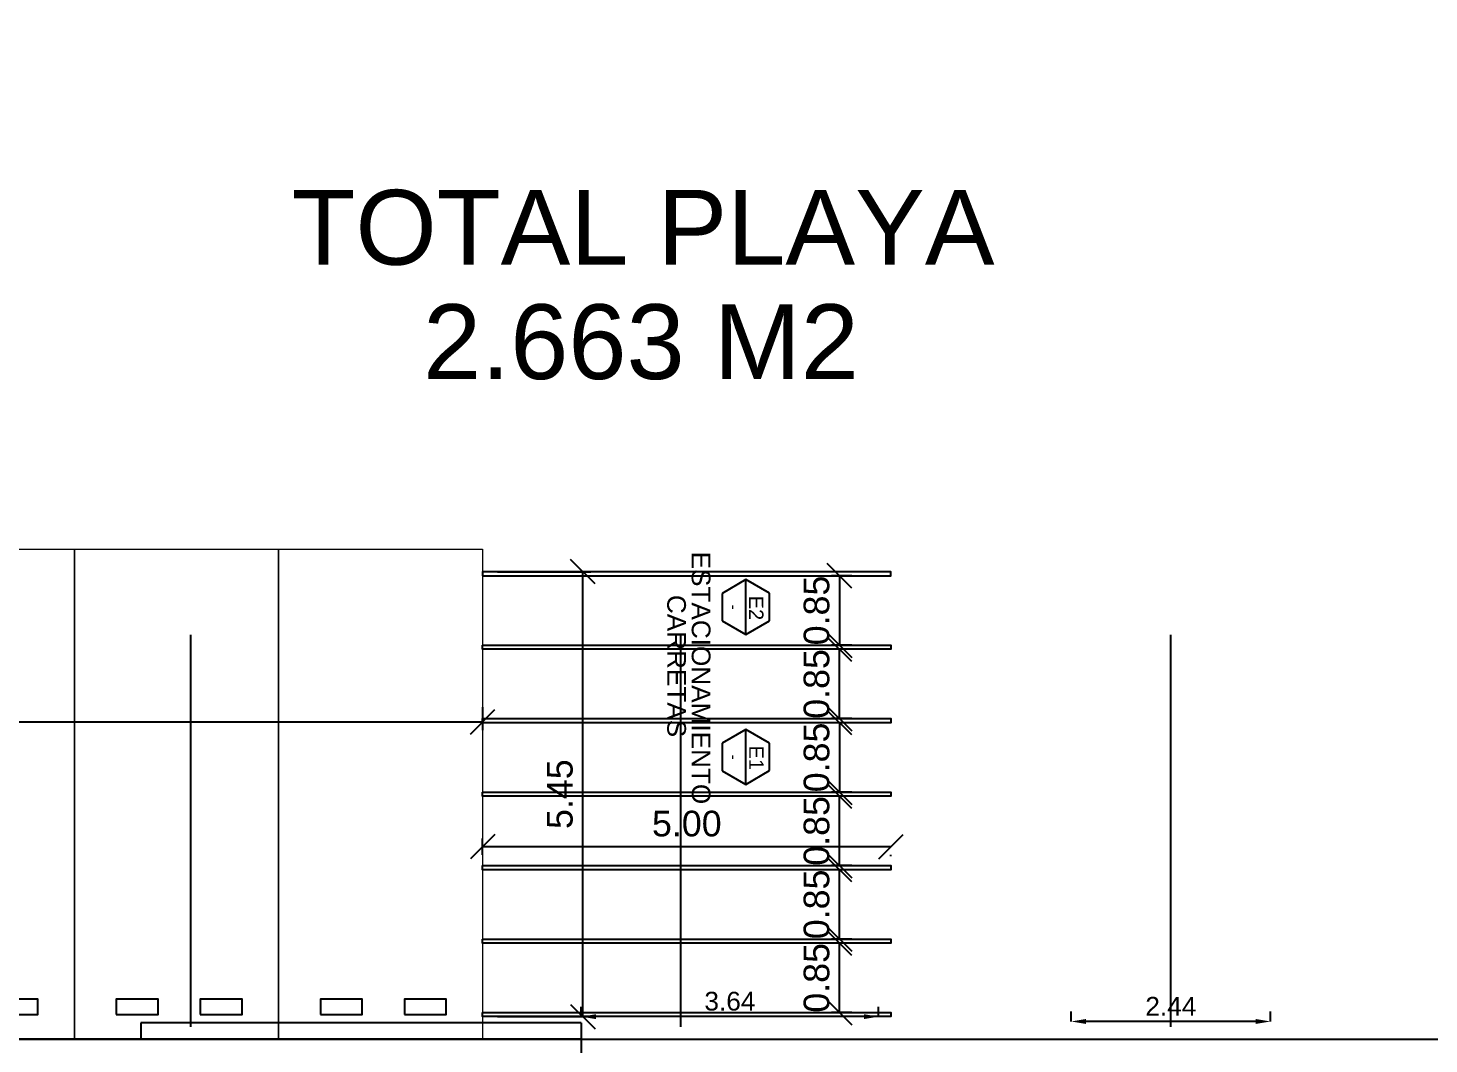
# Model space of a CAD drawing. Header units: metres. Extents: x 0 to 8715937, y -236336 to 216.
# Drawn here: x 126.65 to 143.81, y 107.07 to 119.51 of the extents above; entities that cross this region are included whole.
import ezdxf
from ezdxf.enums import TextEntityAlignment as Align

# ---------------------------------------------------------------- set-up
doc = ezdxf.new("R2010")
doc.units = ezdxf.units.M
doc.header["$MEASUREMENT"] = 0
doc.header["$PDMODE"] = 3
doc.linetypes.add('ACAD_ISO10W100', pattern=[18, 12, -3, 0, -3])
for name, color, linetype in [('0-BLOCK-ARQUITECTURA', 7, 'Continuous'), ('0-BLOCK-COCHERAS', 7, 'Continuous'), ('0-BLOCK-ESTRUCTURA', 7, 'Continuous'), ('1', 7, 'Continuous'), ('CARPINTERIA', 3, 'Continuous'), ('COCHERAS', 251, 'Continuous'), ('COTAS ESTACIONAMIENTO', 2, 'Continuous'), ('COTAS INTERIORES', 2, 'Continuous'), ('EJES', 251, 'ACAD_ISO10W100'), ('Equipamiento A', 250, 'Continuous'), ('MURO', 4, 'Continuous'), ('TEXTO', 7, 'Continuous'), ('TXT CARP', 3, 'Continuous')]:
    doc.layers.add(name, color=color, linetype=linetype)
doc.styles.add('AR', font='arial.ttf')
doc.styles.add('ARIAL', font='arial.ttf')
doc.dimstyles.new('CotaLoc0', dxfattribs={"dimtxt": 0.23, "dimasz": 0.18, "dimexe": 0.12, "dimexo": 0.37, "dimgap": 0.07, "dimtad": 1, "dimzin": 0, "dimdsep": 46, "dimtxsty": 'AR', "dimcen": 0.9, "dimclrd": 251, "dimclre": 251, "dimadec": 0, "dimazin": 0, "dimtfac": 1, "dimtofl": 0, "dimtmove": 1, "dimatfit": 3, "dimfxl": 0.18, "dimtolj": 1, "dimtzin": 0, "dimarcsym": 1})
doc.dimstyles.new('DIARCO-01', dxfattribs={"dimtxt": 0.45, "dimasz": 0.3, "dimexe": 0.1, "dimexo": 0.18, "dimgap": 0.12, "dimtad": 1, "dimzin": 0, "dimdsep": 46, "dimtxsty": 'AR', "dimblk": 'OBLIQUE', "dimcen": 0.09, "dimclrd": 52, "dimclre": 251, "dimclrt": 256, "dimadec": 0, "dimazin": 0, "dimtfac": 1, "dimtofl": 0, "dimtmove": 1, "dimatfit": 3, "dimldrblk": 'OBLIQUE', "dimfxl": 0.18, "dimtolj": 1, "dimtzin": 0, "dimarcsym": 1})

# ---------------------------------------------------------------- blocks, each defined once
blk = doc.blocks.new('DESCARP')
at = {"layer": 'TXT CARP', "lineweight": -3, "ltscale": 0.5}
for p, q in [((0.168, 0.291), (0, 0)), ((0.504, 0.291), (0.168, 0.291)), ((0.672, 0), (0.504, 0.291)), ((0, 0), (0.168, -0.291)), ((0, 0), (0.672, 0)), ((0.504, -0.291), (0.672, 0)), ((0.168, -0.291), (0.504, -0.291))]:
    blk.add_line(p, q, dxfattribs=at)
blk = doc.blocks.new('CARPINTERIA')
at = {"layer": 'TXT CARP', "color": 3, "rotation": 180.0682455120744}
blk.add_blockref('DESCARP', (0.336, 0), dxfattribs=at)
at = {"layer": 'TXT CARP', "style": 'AR'}
blk.add_attdef('DESIGNACION', text='', height=0.175, rotation=0.0683, dxfattribs=at).set_placement((0.011, 0.129), align=Align.MIDDLE)
at = {"layer": 'TXT CARP', "ltscale": 0.1, "style": 'AR'}
blk.add_attdef('ANCHO', text='', height=0.13, dxfattribs=at).set_placement((0.002, -0.147), align=Align.MIDDLE)
blk = doc.blocks.new('_Oblique')
at = {"layer": '1', "color": 0, "lineweight": -2}
blk.add_line((-0.5, -0.5), (0.5, 0.5), dxfattribs=at)
blk = doc.blocks.new('*D133')
at = {"layer": 'COTAS INTERIORES', "color": 251, "lineweight": -2, "transparency": 16777216}
for p, q in [((49.32, 111.005), (48.77, 111.005)), ((49.02, 110.155), (48.77, 110.155))]:
    blk.add_line(p, q, dxfattribs=at)
at = {"layer": 'COTAS INTERIORES', "color": 52, "lineweight": -2, "transparency": 16777216}
blk.add_line((48.87, 111.005), (48.87, 110.155), dxfattribs=at)
at = {"layer": 'Defpoints', "color": 0, "transparency": 16777216}
for p in [(49.5, 111.005), (48.87, 110.155), (49.2, 110.155)]:
    blk.add_point(p, dxfattribs=at)
at = {"layer": 'COTAS INTERIORES', "color": 52, "lineweight": -2, "transparency": 16777216, "xscale": 0.3, "yscale": 0.3, "zscale": 0.3}
for p, rotation in [((48.87, 111.005), 90), ((48.87, 110.155), 270)]:
    blk.add_blockref('_Oblique', p, dxfattribs=dict(at, rotation=rotation))
at = {"layer": 'COTAS INTERIORES', "transparency": 16777216, "insert": (48.59, 110.58), "char_height": 0.45, "attachment_point": 5, "rotation": 90, "style": 'AR'}
blk.add_mtext('\\A1;{\\H0.69767x;0.85}', dxfattribs=at)
blk = doc.blocks.new('*D106')
at = {"layer": 'COTAS INTERIORES', "color": 251, "lineweight": -2, "transparency": 16777216}
for p, q in [((49.02, 111.905), (48.77, 111.905)), ((49.02, 111.055), (48.77, 111.055))]:
    blk.add_line(p, q, dxfattribs=at)
at = {"layer": 'COTAS INTERIORES', "color": 52, "lineweight": -2, "transparency": 16777216}
blk.add_line((48.87, 111.055), (48.87, 111.905), dxfattribs=at)
at = {"layer": 'Defpoints', "color": 0, "transparency": 16777216}
for p in [(48.87, 111.905), (49.2, 111.905), (49.2, 111.055)]:
    blk.add_point(p, dxfattribs=at)
at = {"layer": 'COTAS INTERIORES', "color": 52, "lineweight": -2, "transparency": 16777216, "xscale": 0.3, "yscale": 0.3, "zscale": 0.3}
for p, rotation in [((48.87, 111.905), 90), ((48.87, 111.055), 270)]:
    blk.add_blockref('_Oblique', p, dxfattribs=dict(at, rotation=rotation))
at = {"layer": 'COTAS INTERIORES', "transparency": 16777216, "insert": (48.59, 111.48), "char_height": 0.45, "attachment_point": 5, "rotation": 90, "style": 'AR'}
blk.add_mtext('\\A1;{\\H0.69767x;0.85}', dxfattribs=at)
blk = doc.blocks.new('*D107')
at = {"layer": 'COTAS INTERIORES', "color": 251, "lineweight": -2, "transparency": 16777216}
for p, q in [((49.02, 112.805), (48.77, 112.805)), ((49.02, 111.955), (48.77, 111.955))]:
    blk.add_line(p, q, dxfattribs=at)
at = {"layer": 'COTAS INTERIORES', "color": 52, "lineweight": -2, "transparency": 16777216}
blk.add_line((48.87, 112.805), (48.87, 111.955), dxfattribs=at)
at = {"layer": 'Defpoints', "color": 0, "transparency": 16777216}
for p in [(49.2, 112.805), (48.87, 111.955), (49.2, 111.955)]:
    blk.add_point(p, dxfattribs=at)
at = {"layer": 'COTAS INTERIORES', "color": 52, "lineweight": -2, "transparency": 16777216, "xscale": 0.3, "yscale": 0.3, "zscale": 0.3}
for p, rotation in [((48.87, 112.805), 90), ((48.87, 111.955), 270)]:
    blk.add_blockref('_Oblique', p, dxfattribs=dict(at, rotation=rotation))
at = {"layer": 'COTAS INTERIORES', "transparency": 16777216, "insert": (48.59, 112.38), "char_height": 0.45, "attachment_point": 5, "rotation": 90, "style": 'AR'}
blk.add_mtext('\\A1;{\\H0.69767x;0.85}', dxfattribs=at)
blk = doc.blocks.new('*D108')
at = {"layer": 'COTAS INTERIORES', "color": 251, "lineweight": -2, "transparency": 16777216}
for p, q in [((44.5, 109.385), (44.5, 109.588)), ((49.5, 109.37), (49.5, 109.388))]:
    blk.add_line(p, q, dxfattribs=at)
at = {"layer": 'COTAS INTERIORES', "color": 52, "lineweight": -2, "transparency": 16777216}
blk.add_line((44.5, 109.488), (49.5, 109.488), dxfattribs=at)
at = {"layer": 'Defpoints', "color": 0, "transparency": 16777216}
for p in [(49.5, 109.55), (49.5, 109.488), (44.5, 109.205)]:
    blk.add_point(p, dxfattribs=at)
at = {"layer": 'COTAS INTERIORES', "color": 52, "lineweight": -2, "transparency": 16777216, "xscale": 0.3, "yscale": 0.3, "zscale": 0.3, "rotation": 180}
blk.add_blockref('_Oblique', (44.5, 109.488), dxfattribs=at)
at = {"layer": 'COTAS INTERIORES', "color": 52, "lineweight": -2, "transparency": 16777216, "xscale": 0.3, "yscale": 0.3, "zscale": 0.3}
blk.add_blockref('_Oblique', (49.5, 109.488), dxfattribs=at)
at = {"layer": 'COTAS INTERIORES', "transparency": 16777216, "insert": (47, 109.768), "char_height": 0.45, "attachment_point": 5, "style": 'AR'}
blk.add_mtext('\\A1;{\\H0.69767x;5.00}', dxfattribs=at)
blk = doc.blocks.new('*D109')
at = {"layer": 'COTAS INTERIORES', "color": 251, "lineweight": -2, "transparency": 16777216}
for p, q in [((49.02, 110.105), (48.77, 110.105)), ((49.02, 109.255), (48.77, 109.255))]:
    blk.add_line(p, q, dxfattribs=at)
at = {"layer": 'COTAS INTERIORES', "color": 52, "lineweight": -2, "transparency": 16777216}
blk.add_line((48.87, 109.255), (48.87, 110.105), dxfattribs=at)
at = {"layer": 'Defpoints', "color": 0, "transparency": 16777216}
for p in [(48.87, 110.105), (49.2, 110.105), (49.2, 109.255)]:
    blk.add_point(p, dxfattribs=at)
at = {"layer": 'COTAS INTERIORES', "color": 52, "lineweight": -2, "transparency": 16777216, "xscale": 0.3, "yscale": 0.3, "zscale": 0.3}
for p, rotation in [((48.87, 110.105), 90), ((48.87, 109.255), 270)]:
    blk.add_blockref('_Oblique', p, dxfattribs=dict(at, rotation=rotation))
at = {"layer": 'COTAS INTERIORES', "transparency": 16777216, "insert": (48.59, 109.68), "char_height": 0.45, "attachment_point": 5, "rotation": 90, "style": 'AR'}
blk.add_mtext('\\A1;{\\H0.69767x;0.85}', dxfattribs=at)
blk = doc.blocks.new('*D110')
at = {"layer": 'COTAS INTERIORES', "color": 251, "lineweight": -2, "transparency": 16777216}
for p, q in [((44.68, 112.855), (45.826, 112.855)), ((44.68, 107.405), (45.826, 107.405))]:
    blk.add_line(p, q, dxfattribs=at)
at = {"layer": 'COTAS INTERIORES', "color": 52, "lineweight": -2, "transparency": 16777216}
blk.add_line((45.726, 107.405), (45.726, 112.855), dxfattribs=at)
at = {"layer": 'Defpoints', "color": 0, "transparency": 16777216}
for p in [(44.5, 112.855), (45.726, 112.855), (44.5, 107.405)]:
    blk.add_point(p, dxfattribs=at)
at = {"layer": 'COTAS INTERIORES', "color": 52, "lineweight": -2, "transparency": 16777216, "xscale": 0.3, "yscale": 0.3, "zscale": 0.3}
for p, rotation in [((45.726, 112.855), 90), ((45.726, 107.405), 270)]:
    blk.add_blockref('_Oblique', p, dxfattribs=dict(at, rotation=rotation))
at = {"layer": 'COTAS INTERIORES', "transparency": 16777216, "insert": (45.447, 110.13), "char_height": 0.45, "attachment_point": 5, "rotation": 90, "style": 'AR'}
blk.add_mtext('\\A1;{\\H0.69767x;5.45}', dxfattribs=at)
blk = doc.blocks.new('*D111')
at = {"layer": 'COTAS INTERIORES', "color": 251, "lineweight": -2, "transparency": 16777216}
for p, q in [((49.02, 109.205), (48.77, 109.205)), ((49.02, 108.355), (48.77, 108.355))]:
    blk.add_line(p, q, dxfattribs=at)
at = {"layer": 'COTAS INTERIORES', "color": 52, "lineweight": -2, "transparency": 16777216}
blk.add_line((48.87, 108.355), (48.87, 109.205), dxfattribs=at)
at = {"layer": 'Defpoints', "color": 0, "transparency": 16777216}
for p in [(48.87, 109.205), (49.2, 109.205), (49.2, 108.355)]:
    blk.add_point(p, dxfattribs=at)
at = {"layer": 'COTAS INTERIORES', "color": 52, "lineweight": -2, "transparency": 16777216, "xscale": 0.3, "yscale": 0.3, "zscale": 0.3}
for p, rotation in [((48.87, 109.205), 90), ((48.87, 108.355), 270)]:
    blk.add_blockref('_Oblique', p, dxfattribs=dict(at, rotation=rotation))
at = {"layer": 'COTAS INTERIORES', "transparency": 16777216, "insert": (48.59, 108.78), "char_height": 0.45, "attachment_point": 5, "rotation": 90, "style": 'AR'}
blk.add_mtext('\\A1;{\\H0.69767x;0.85}', dxfattribs=at)
blk = doc.blocks.new('*D121')
at = {"layer": 'COTAS ESTACIONAMIENTO', "color": 251, "lineweight": -2, "transparency": 16777216}
for p, q in [((12, 111.196), (12, 110.916)), ((44.5, 111.196), (44.5, 110.916))]:
    blk.add_line(p, q, dxfattribs=at)
at = {"layer": 'COTAS ESTACIONAMIENTO', "color": 52, "lineweight": -2, "transparency": 16777216}
blk.add_line((12, 111.016), (44.5, 111.016), dxfattribs=at)
at = {"layer": 'Defpoints', "color": 0, "transparency": 16777216}
for p in [(12, 113.13), (44.5, 113.13), (44.5, 111.016)]:
    blk.add_point(p, dxfattribs=at)
at = {"layer": 'COTAS ESTACIONAMIENTO', "color": 52, "lineweight": -2, "transparency": 16777216, "xscale": 0.3, "yscale": 0.3, "zscale": 0.3, "rotation": 180}
blk.add_blockref('_Oblique', (12, 111.016), dxfattribs=at)
at = {"layer": 'COTAS ESTACIONAMIENTO', "color": 52, "lineweight": -2, "transparency": 16777216, "xscale": 0.3, "yscale": 0.3, "zscale": 0.3}
blk.add_blockref('_Oblique', (44.5, 111.016), dxfattribs=at)
at = {"layer": 'COTAS ESTACIONAMIENTO', "transparency": 16777216, "insert": (28.25, 111.366), "char_height": 0.45, "attachment_point": 5, "style": 'AR'}
blk.add_mtext('\\A1;32.50', dxfattribs=at)
blk = doc.blocks.new('*D128')
at = {"layer": 'COTAS INTERIORES', "color": 251, "lineweight": -2, "transparency": 16777216}
for p, q in [((49.02, 108.305), (48.77, 108.305)), ((49.02, 107.455), (48.77, 107.455))]:
    blk.add_line(p, q, dxfattribs=at)
at = {"layer": 'COTAS INTERIORES', "color": 52, "lineweight": -2, "transparency": 16777216}
blk.add_line((48.87, 107.455), (48.87, 108.305), dxfattribs=at)
at = {"layer": 'Defpoints', "color": 0, "transparency": 16777216}
for p in [(48.87, 108.305), (49.2, 108.305), (49.2, 107.455)]:
    blk.add_point(p, dxfattribs=at)
at = {"layer": 'COTAS INTERIORES', "color": 52, "lineweight": -2, "transparency": 16777216, "xscale": 0.3, "yscale": 0.3, "zscale": 0.3}
for p, rotation in [((48.87, 108.305), 90), ((48.87, 107.455), 270)]:
    blk.add_blockref('_Oblique', p, dxfattribs=dict(at, rotation=rotation))
at = {"layer": 'COTAS INTERIORES', "transparency": 16777216, "insert": (48.59, 107.88), "char_height": 0.45, "attachment_point": 5, "rotation": 90, "style": 'AR'}
blk.add_mtext('\\A1;{\\H0.69767x;0.85}', dxfattribs=at)
blk = doc.blocks.new('Cochera 6 mts')
at = {"lineweight": 0}
blk.add_lwpolyline([(0, 0), (2.5, 0), (2.5, -6), (0, -6)], close=True, dxfattribs=at)
for points in [[(0.959, -0.3), (0.447, -0.3), (0.447, -0.488), (0.959, -0.488)], [(1.987, -0.3), (1.475, -0.3), (1.475, -0.488), (1.987, -0.488)]]:
    blk.add_lwpolyline(points, close=True)
blk = doc.blocks.new('DPM-ARQUITECTURA')
at = {"layer": 'MURO', "ltscale": 0.1}
for p, q in [((45.708, 107.329), (40.313, 107.329)), ((40.313, 107.329), (40.313, 107.129)), ((45.708, 107.329), (45.708, 106.73)), ((45.708, 107.129), (21.88, 107.129))]:
    blk.add_line(p, q, dxfattribs=at)
blk = doc.blocks.new('DPM-ESTRUCTURA')
at = {"layer": 'EJES', "ltscale": 0.4}
for p, q in [((40.928, 41.58), (40.928, 112.33)), ((46.928, 41.58), (46.928, 112.33)), ((52.928, 41.58), (52.928, 112.33))]:
    blk.add_line(p, q, dxfattribs=at)
blk = doc.blocks.new('*D170')
at = {"layer": 'COTAS INTERIORES', "color": 251, "lineweight": -2, "ltscale": 0.1, "transparency": 16777216}
for p, q in [((139.428, 107.346), (139.428, 107.466)), ((141.868, 107.346), (141.868, 107.466)), ((141.688, 107.346), (139.608, 107.346))]:
    blk.add_line(p, q, dxfattribs=at)
at = {"layer": 'COTAS INTERIORES', "color": 251, "ltscale": 0.1, "transparency": 16777216}
for points in [[(139.608, 107.376), (139.608, 107.316), (139.428, 107.346)], [(141.688, 107.376), (141.688, 107.316), (141.868, 107.346)]]:
    blk.add_solid(points, dxfattribs=at)
at = {"layer": 'Defpoints', "color": 0, "ltscale": 0.1, "transparency": 16777216}
for p in [(139.428, 107.346), (139.428, 107.07), (141.868, 107.07)]:
    blk.add_point(p, dxfattribs=at)
at = {"layer": 'COTAS INTERIORES', "color": 0, "ltscale": 0.1, "transparency": 16777216, "insert": (140.648, 107.532), "char_height": 0.23, "attachment_point": 5, "style": 'AR'}
blk.add_mtext('\\A1;2.44', dxfattribs=at)
blk = doc.blocks.new('*D171')
at = {"layer": 'COTAS INTERIORES', "color": 251, "lineweight": -2, "ltscale": 0.1, "transparency": 16777216}
for p, q in [((133.428, 107.405), (133.428, 107.525)), ((136.888, 107.405), (133.608, 107.405)), ((137.068, 107.405), (137.068, 107.525))]:
    blk.add_line(p, q, dxfattribs=at)
at = {"layer": 'COTAS INTERIORES', "color": 251, "ltscale": 0.1, "transparency": 16777216}
for points in [[(133.608, 107.435), (133.608, 107.375), (133.428, 107.405)], [(136.888, 107.435), (136.888, 107.375), (137.068, 107.405)]]:
    blk.add_solid(points, dxfattribs=at)
at = {"layer": 'Defpoints', "color": 0, "ltscale": 0.1, "transparency": 16777216}
for p in [(133.428, 107.405), (133.428, 107.07), (137.068, 107.07)]:
    blk.add_point(p, dxfattribs=at)
at = {"layer": 'COTAS INTERIORES', "color": 0, "ltscale": 0.1, "transparency": 16777216, "insert": (135.248, 107.593), "char_height": 0.23, "attachment_point": 5, "style": 'AR'}
blk.add_mtext('\\A1;3.64', dxfattribs=at)
blk = doc.blocks.new('DPM-COCHERAS')
at = {"layer": 'COCHERAS', "ltscale": 0.1}
blk.add_lwpolyline([(0, 102.13), (21.88, 102.13), (21.88, 107.13), (90.28, 107.13), (90.28, 127.13), (0, 127.13)], close=True, dxfattribs=at)
at = {"layer": 'Equipamiento A'}
for points in [[(44.5, 112.805), (49.5, 112.805), (49.5, 112.855), (44.5, 112.855), (44.5, 112.805)], [(44.5, 111.955), (49.5, 111.955), (49.5, 111.905), (44.5, 111.905), (44.5, 111.955)], [(44.5, 111.055), (49.5, 111.055), (49.5, 111.005), (44.5, 111.005), (44.5, 111.055)], [(44.5, 110.155), (49.5, 110.155), (49.5, 110.105), (44.5, 110.105), (44.5, 110.155)], [(44.5, 109.255), (49.5, 109.255), (49.5, 109.205), (44.5, 109.205), (44.5, 109.255)], [(44.5, 108.355), (49.5, 108.355), (49.5, 108.305), (44.5, 108.305), (44.5, 108.355)], [(44.5, 107.455), (49.5, 107.455), (49.5, 107.405), (44.5, 107.405), (44.5, 107.455)]]:
    blk.add_lwpolyline(points, dxfattribs=at)
at = {"layer": 'CARPINTERIA', "ltscale": 0.1, "rotation": 269.9847398058296}
for p, values in [((47.723, 112.422), {'DESIGNACION': 'E2', 'ANCHO': '-'}), ((47.723, 110.586), {'DESIGNACION': 'E1', 'ANCHO': '-'})]:
    blk.add_blockref('CARPINTERIA', p, dxfattribs=at).add_auto_attribs(values)
at = {"layer": 'COCHERAS', "rotation": 180}
for p in [(39.5, 107.13), (42, 107.13), (44.5, 107.13)]:
    blk.add_blockref('Cochera 6 mts', p, dxfattribs=at)
at = {"layer": 'TEXTO', "style": 'ARIAL'}
for s, height, p in [('TOTAL PLAYA', 0.91653, (42.16, 116.615)), ('2.663 M2', 0.9165, (43.77, 115.214))]:
    blk.add_text(s, height=height, dxfattribs=at).set_placement(p)
for s, height, p in [('ESTACIONAMIENTO', 0.22913, (47.06, 113.101)), ('CARRETAS', 0.2291, (46.76, 112.571))]:
    blk.add_text(s, height=height, rotation=270.0153, dxfattribs=at).set_placement(p)
at = {"layer": 'COTAS ESTACIONAMIENTO'}
dim = blk.add_linear_dim(base=(44.5, 111.016), p1=(12, 113.13), p2=(44.5, 113.13), dimstyle='DIARCO-01', override={"dimfxlon": 1}, dxfattribs=at)
dim.commit()
dim.dimension.update_dxf_attribs({"geometry": '*D121', "text_midpoint": (28.25, 111.366)})
at = {"layer": 'COTAS INTERIORES'}
dim = blk.add_linear_dim(base=(45.726, 112.855), p1=(44.5, 107.405), p2=(44.5, 112.855), angle=270, text='{\\H0.69767x;<>}', dimstyle='DIARCO-01', dxfattribs=at)
dim.commit()
dim.dimension.update_dxf_attribs({"geometry": '*D110', "text_midpoint": (45.447, 110.13)})
for base, p1, p2, angle, picture, middle in [((48.87, 111.955), (49.2, 112.805), (49.2, 111.955), 270, '*D107', (48.87, 112.38)), ((48.87, 111.905), (49.2, 111.055), (49.2, 111.905), 90, '*D106', (48.87, 111.48)), ((48.87, 110.155), (49.5, 111.005), (49.2, 110.155), 270, '*D133', (48.87, 110.58)), ((48.87, 110.105), (49.2, 109.255), (49.2, 110.105), 90, '*D109', (48.87, 109.68)), ((48.87, 109.205), (49.2, 108.355), (49.2, 109.205), 90, '*D111', (48.87, 108.78)), ((48.87, 108.305), (49.2, 107.455), (49.2, 108.305), 90, '*D128', (48.87, 107.88))]:
    dim = blk.add_linear_dim(base=base, p1=p1, p2=p2, angle=angle, text='{\\H0.69767x;<>}', dimstyle='DIARCO-01', dxfattribs=at)
    dim.commit()
    dim.dimension.update_dxf_attribs({"geometry": picture, "text_midpoint": middle, "dimtype": 128})
dim = blk.add_linear_dim(base=(49.5, 109.488), p1=(44.5, 109.205), p2=(49.5, 109.55), text='{\\H0.69767x;<>}', dimstyle='DIARCO-01', dxfattribs=at)
dim.commit()
dim.dimension.update_dxf_attribs({"geometry": '*D108', "text_midpoint": (47, 109.768)})

msp = doc.modelspace()

# ---------------------------------------------------------------- block references
at = {"layer": '0-BLOCK-ARQUITECTURA'}
msp.add_blockref('DPM-ARQUITECTURA', (87.72, 0), dxfattribs=at)
at = {"layer": '0-BLOCK-COCHERAS'}
msp.add_blockref('DPM-COCHERAS', (87.72, 0), dxfattribs=at)
at = {"layer": '0-BLOCK-ESTRUCTURA', "ltscale": 0.1}
msp.add_blockref('DPM-ESTRUCTURA', (87.72, 0), dxfattribs=at)

# ---------------------------------------------------------------- dimensions: what is measured, and where the dimension line sits
at = {"layer": 'COTAS INTERIORES', "ltscale": 0.1}
for base, p1, p2, picture, middle in [((133.428, 107.405), (137.068, 107.07), (133.428, 107.07), '*D171', (135.248, 107.593)), ((139.428, 107.346), (141.868, 107.07), (139.428, 107.07), '*D170', (140.648, 107.532))]:
    dim = msp.add_linear_dim(base=base, p1=p1, p2=p2, dimstyle='CotaLoc0', override={"dimfxlon": 1}, dxfattribs=at)
    dim.commit()
    dim.dimension.update_dxf_attribs({"geometry": picture, "text_midpoint": middle})

doc.saveas('drawing.dxf')
